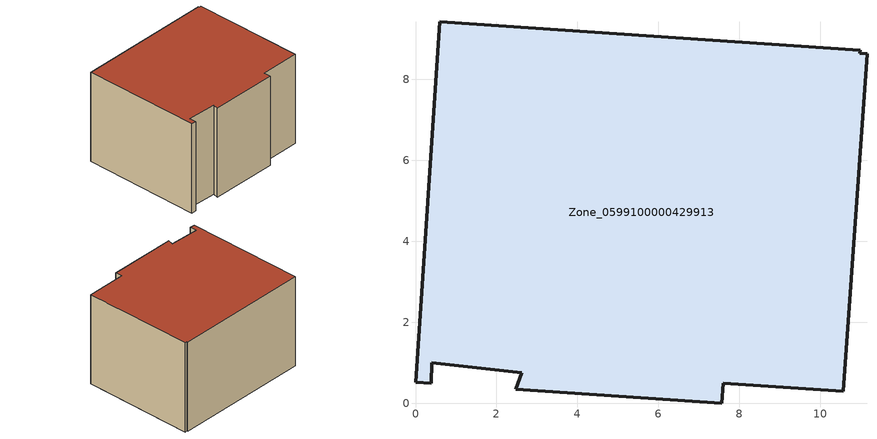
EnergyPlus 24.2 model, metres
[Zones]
Zone_0599100000429913
 floor ground (C_G): 11.15,8.64 10.57,0.3 7.6,0.5 7.57,0 2.48,0.35 2.63,0.76 0.4,1 0.39,0.49 0,0.52 0.6,9.43 10.98,8.71 10.97,8.65 z7.54
 wall outside (C_F): 0.4,1 2.63,0.76 2.48,0.35 7.57,0 7.6,0.5 10.57,0.3 11.15,8.64 10.97,8.65 10.98,8.71 0.6,9.43 0,0.52 0.39,0.49 0.4,1 z7.54:14.56
 roof outside (C_R): 10.57,0.3 11.15,8.64 10.97,8.65 10.98,8.71 0.6,9.43 0,0.52 0.39,0.49 0.4,1 2.63,0.76 2.48,0.35 7.57,0 7.6,0.5 z14.56
[BUILDING]
Pand.0599100000429913: North Axis=0; Terrain=City; Loads Convergence Tolerance Value=0.04; Temperature Convergence Tolerance Value=0.4; Solar Distribution=FullExterior; Maximum Number of Warmup Days=25; Minimum Number of Warmup Days=1
[Site:Location]
Rotterdam.The.Hague.AP_ZH_NLD Design_Conditions: Latitude=51.96; Longitude=4.45; Time Zone=1; Elevation=-4.5
[SITE:GROUNDTEMPERATURE:BUILDINGSURFACE]
18, 18, 18, 18, 18, 18, 18, 18, 18, 18, 18, 18
[MATERIAL] Thermal Absorptance=0.9; Solar Absorptance=0.7; Visible Absorptance=0.7
Name | Roughness | Thickness | Conductivity | Density | Specific Heat
G.TC.2006-2014 | MediumSmooth | 0.15 | 0.06 | 540 | 1210
F.TC.2006-2014 | Rough | 0.3 | 0.12 | 1920 | 840
R.TC.2006-2014 | MediumRough | 0.2 | 0.08 | 1500 | 1000
[CONSTRUCTION]
C_G: G.TC.2006-2014
C_F: F.TC.2006-2014
C_R: R.TC.2006-2014
[ZONE]
Zone_0599100000429913: Type=1; Multiplier=1; Ceiling Height=Autocalculate; Volume=Autocalculate; Floor Area=autocalculate; Part of Total Floor Area=Yes
[ZONEINFILTRATION:DESIGNFLOWRATE]
Infil_Zone_0599100000429913: Zone or ZoneList or Space or SpaceList=Zone_0599100000429913; Schedule=AlwaysOn; Design Flow Rate Calculation Method=Flow/Area; Flow Rate per Floor Area=0.0015; Constant Term Coefficient=1; Temperature Term Coefficient=0; Velocity Term Coefficient=0; Velocity Squared Term Coefficient=0
[HVACTEMPLATE:ZONE:IDEALLOADSAIRSYSTEM]
Zone_0599100000429913: Maximum Heating Supply Air Temperature=50; Minimum Cooling Supply Air Temperature=13; Maximum Heating Supply Air Humidity Ratio=0.0156; Minimum Cooling Supply Air Humidity Ratio=0.0077; Heating Limit=NoLimit; Cooling Limit=NoLimit; Dehumidification Control Type=ConstantSensibleHeatRatio; Cooling Sensible Heat Ratio=0.7; Dehumidification Setpoint=60; Humidification Control Type=None; Humidification Setpoint=30; Outdoor Air Method=None; Outdoor Air Flow Rate per Person=0.00944; Outdoor Air Flow Rate per Zone Floor Area=0; Outdoor Air Flow Rate per Zone=0; Demand Controlled Ventilation Type=None; Outdoor Air Economizer Type=NoEconomizer; Heat Recovery Type=None; Sensible Heat Recovery Effectiveness=0.7; Latent Heat Recovery Effectiveness=0.65
[ZONECONTROL:THERMOSTAT]
ThermostatControl_Zone_0599100000429913: Zone or ZoneList=Zone_0599100000429913; Control Type Schedule=DualSetpointControlType; Control 1=Thermostat_Zone_0599100000429913; Temperature Difference Between Cutout And Setpoint=0
[THERMOSTATSETPOINT:DUALSETPOINT]
Thermostat_Zone_0599100000429913: Heating Setpoint Temperature Schedule=HeatingSetpoint_Zone_0599100000429913; Cooling Setpoint Temperature Schedule=CoolingSetpoint_Zone_0599100000429913
[SCHEDULE:COMPACT]
HeatingSetpoint_Zone_0599100000429913: Through: 12/31, For: AllDays, Until: 24:00, 21
CoolingSetpoint_Zone_0599100000429913: Through: 12/31, For: AllDays, Until: 24:00, 24
DualSetpointControlType: Through: 12/31, For: AllDays, Until: 24:00, 4
AlwaysOn: Through: 12/31, For: AllDays, Until: 24:00, 1
